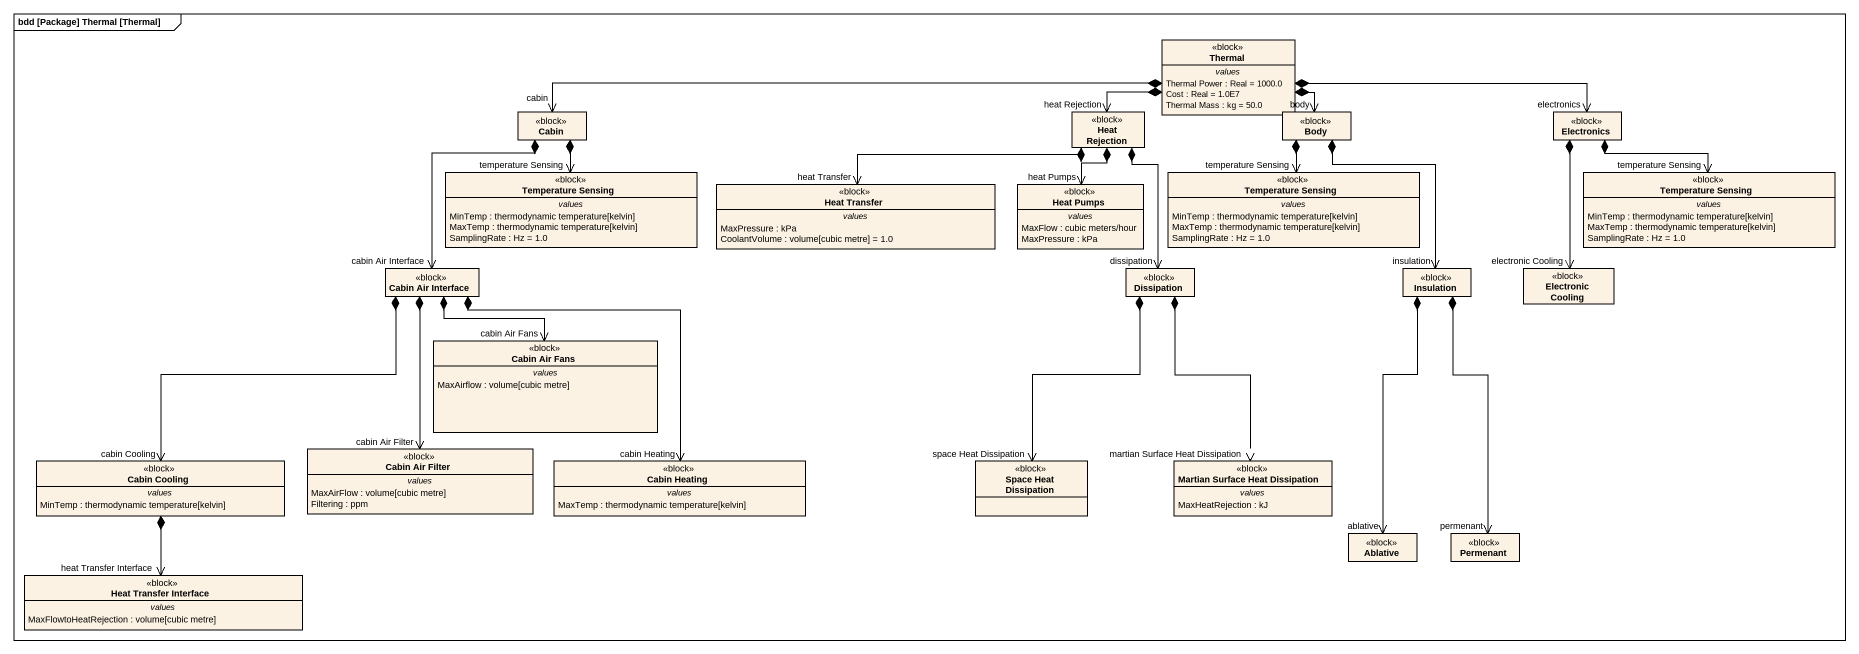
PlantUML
@startuml
mainframe bdd [Package] Thermal [Thermal]
hide circle
hide empty members
class Thermal <<block>> {
  -- values --
  Thermal Power : Real = 1000.0
  Cost : Real = 1.0E7
  Thermal Mass : kg = 50.0
}
class Cabin <<block>>
class "Heat Rejection" as Heat_Rejection <<block>>
class Body <<block>>
class Electronics <<block>>
class "Temperature Sensing" as Temperature_Sensing <<block>> {
  -- values --
  MinTemp : thermodynamic temperature[kelvin]
  MaxTemp : thermodynamic temperature[kelvin]
  SamplingRate : Hz = 1.0
}
class "Heat Transfer" as Heat_Transfer <<block>> {
  -- values --
  MaxPressure : kPa
  CoolantVolume : volume[cubic metre] = 1.0
}
class "Heat Pumps" as Heat_Pumps <<block>> {
  -- values --
  MaxFlow : cubic meters/hour
  MaxPressure : kPa
}
class "Temperature Sensing" as Temperature_Sensing_2 <<block>> {
  -- values --
  MinTemp : thermodynamic temperature[kelvin]
  MaxTemp : thermodynamic temperature[kelvin]
  SamplingRate : Hz = 1.0
}
class "Temperature Sensing" as Temperature_Sensing_3 <<block>> {
  -- values --
  MinTemp : thermodynamic temperature[kelvin]
  MaxTemp : thermodynamic temperature[kelvin]
  SamplingRate : Hz = 1.0
}
class "Cabin Air Interface" as Cabin_Air_Interface <<block>>
class Dissipation <<block>>
class Insulation <<block>>
class "Electronic Cooling" as Electronic_Cooling <<block>>
class "Cabin Air Fans" as Cabin_Air_Fans <<block>> {
  -- values --
  MaxAirflow : volume[cubic metre]
}
class "Cabin Cooling" as Cabin_Cooling <<block>> {
  -- values --
  MinTemp : thermodynamic temperature[kelvin]
}
class "Cabin Air Filter" as Cabin_Air_Filter <<block>> {
  -- values --
  MaxAirFlow : volume[cubic metre]
  Filtering : ppm
}
class "Cabin Heating" as Cabin_Heating <<block>> {
  -- values --
  MaxTemp : thermodynamic temperature[kelvin]
}
class "Space Heat Dissipation" as Space_Heat_Dissipation <<block>>
class "Martian Surface Heat Dissipation" as Martian_Surface_Heat <<block>> {
  -- values --
  MaxHeatRejection : kJ
}
class Ablative <<block>>
class Permenant <<block>>
class "Heat Transfer Interface" as Heat_Transfer_Interface <<block>> {
  -- values --
  MaxFlowtoHeatRejection : volume[cubic metre]
}
Thermal *-left-> "cabin" Cabin
Thermal *-left-> "heat Rejection" Heat_Rejection
Thermal *-right-> "body" Body
Thermal *-right-> "electronics" Electronics
Cabin *--> "temperature Sensing" Temperature_Sensing
Cabin *--> "cabin Air Interface" Cabin_Air_Interface
Heat_Rejection *-left-> "heat Transfer" Heat_Transfer
Heat_Rejection *--> "heat Pumps" Heat_Pumps
Heat_Rejection *--> "dissipation" Dissipation
Body *--> "temperature Sensing" Temperature_Sensing_2
Body *--> "insulation" Insulation
Electronics *--> "temperature Sensing" Temperature_Sensing_3
Electronics *--> "electronic Cooling" Electronic_Cooling
Cabin_Air_Interface *--> "cabin Air Fans" Cabin_Air_Fans
Cabin_Air_Interface *--> "cabin Cooling" Cabin_Cooling
Cabin_Air_Interface *--> "cabin Air Filter" Cabin_Air_Filter
Cabin_Air_Interface *--> "cabin Heating" Cabin_Heating
Dissipation *--> "space Heat Dissipation" Space_Heat_Dissipation
Dissipation *--> "martian Surface Heat Dissipation" Martian_Surface_Heat
Insulation *--> "ablative" Ablative
Insulation *--> "permenant" Permenant
Cabin_Cooling *--> "heat Transfer Interface" Heat_Transfer_Interface
@enduml
